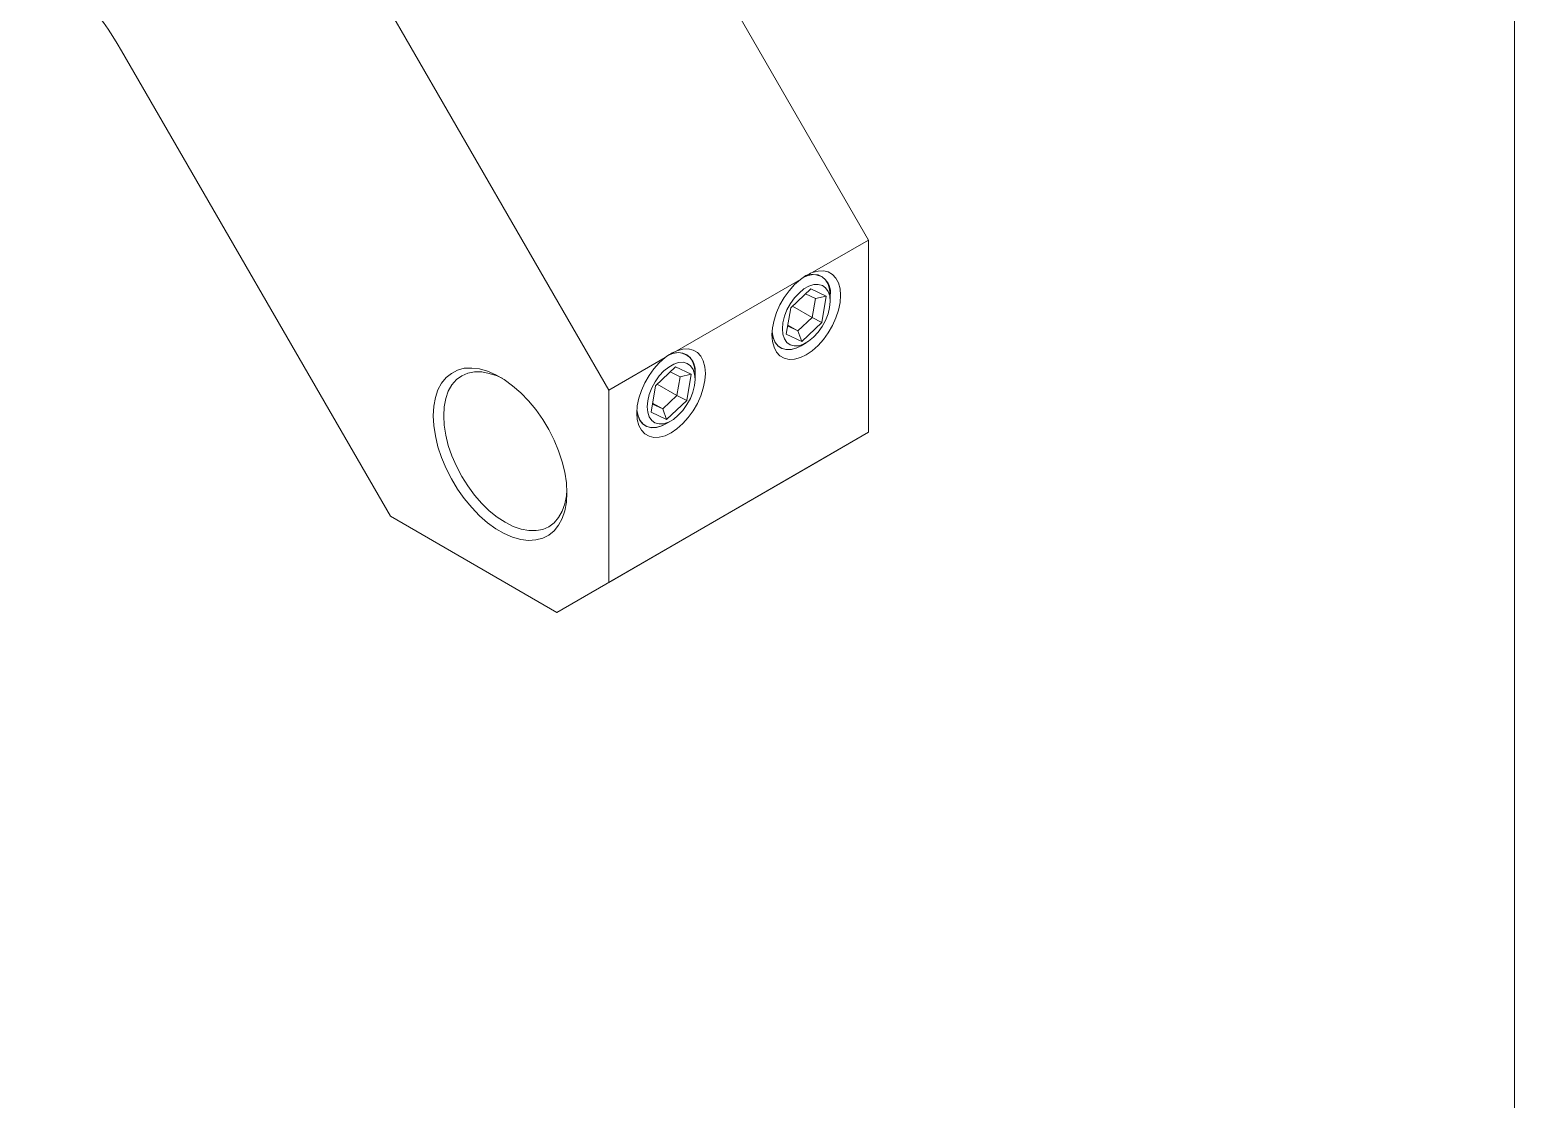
# Model space of a CAD drawing. Header units: inches. Extents: x 0.1 to 10.9, y 0 to 8.5.
# Drawn here: x 9.935 to 10.944, y 5.816 to 6.543 of the extents above; entities that cross this region are included whole.
import ezdxf

# ---------------------------------------------------------------- set-up
doc = ezdxf.new("R2010")
doc.units = ezdxf.units.IN
doc.header["$MEASUREMENT"] = 0

msp = doc.modelspace()

# ---------------------------------------------------------------- linework, layer by layer
at = {"color": 7, "linetype": 'Continuous', "lineweight": 0}
for p, q in [((10.9445, 0.0356), (10.9445, 8.4506)), ((10.3227, 6.7169), (10.5054, 6.4004)), ((10.146, 6.6148), (10.3287, 6.2984)), ((9.9975, 6.5291), (10.1802, 6.2126)), ((10.4671, 6.3783), (10.5054, 6.4004)), ((10.5054, 6.4004), (10.5054, 6.2698)), ((10.3751, 6.3252), (10.459, 6.3736)), ((10.4525, 6.3544), (10.4661, 6.3673)), ((10.4692, 6.3606), (10.4624, 6.3638)), ((10.4661, 6.3673), (10.4766, 6.3622)), ((10.467, 6.3478), (10.4692, 6.3606)), ((10.4766, 6.3622), (10.4692, 6.3606)), ((10.4766, 6.3622), (10.4736, 6.3444)), ((10.4793, 6.3588), (10.4793, 6.3629)), ((10.4494, 6.3365), (10.4525, 6.3544)), ((10.4537, 6.3555), (10.467, 6.3478)), ((10.4503, 6.342), (10.4573, 6.3386)), ((10.4504, 6.3426), (10.4573, 6.3386)), ((10.4573, 6.3386), (10.467, 6.3478)), ((10.4736, 6.3444), (10.46, 6.3315)), ((10.467, 6.3478), (10.4736, 6.3444)), ((10.46, 6.3315), (10.4494, 6.3365)), ((10.4573, 6.3386), (10.46, 6.3315)), ((10.4595, 6.3286), (10.463, 6.3306)), ((10.3287, 6.2984), (10.3671, 6.3205)), ((10.3605, 6.3013), (10.3742, 6.3142)), ((10.3773, 6.3075), (10.3705, 6.3108)), ((10.3742, 6.3142), (10.3847, 6.3092)), ((10.3874, 6.3057), (10.3874, 6.3098)), ((10.3575, 6.2835), (10.3605, 6.3013)), ((10.3617, 6.3025), (10.3751, 6.2948)), ((10.3751, 6.2948), (10.3773, 6.3075)), ((10.3847, 6.3092), (10.3773, 6.3075)), ((10.3847, 6.3092), (10.3817, 6.2913)), ((10.3287, 6.2984), (10.3287, 6.1677)), ((10.3585, 6.2895), (10.3654, 6.2856)), ((10.3654, 6.2856), (10.3751, 6.2948)), ((10.3817, 6.2913), (10.368, 6.2784)), ((10.3751, 6.2948), (10.3817, 6.2913)), ((10.368, 6.2784), (10.3575, 6.2835)), ((10.3584, 6.2889), (10.3654, 6.2856)), ((10.3654, 6.2856), (10.368, 6.2784)), ((10.3287, 6.1677), (10.5054, 6.2698)), ((10.3676, 6.2755), (10.3711, 6.2775)), ((10.5054, 6.2698), (10.4701, 6.2493)), ((10.2933, 6.1473), (10.4701, 6.2493)), ((10.1802, 6.2126), (10.2933, 6.1473)), ((10.3287, 6.1677), (10.2933, 6.1473))]:
    msp.add_line(p, q, dxfattribs=at)
at = {"color": 7, "linetype": 'Continuous', "lineweight": 0, "flags": 128}
for points in [[(10.4671, 6.3783), (10.471, 6.3793), (10.4747, 6.3795), (10.478, 6.3787), (10.4809, 6.377), (10.4832, 6.3745), (10.4849, 6.3713), (10.486, 6.3673), (10.4864, 6.3629), (10.486, 6.358), (10.4849, 6.3528), (10.4832, 6.3476), (10.4809, 6.3424), (10.478, 6.3374), (10.4747, 6.3328), (10.471, 6.3287), (10.4671, 6.3252), (10.463, 6.3224), (10.459, 6.3205), (10.455, 6.3195), (10.4514, 6.3193), (10.448, 6.3201), (10.4451, 6.3217), (10.4428, 6.3242), (10.4411, 6.3275), (10.44, 6.3314), (10.4397, 6.3359), (10.44, 6.3408), (10.4411, 6.3459), (10.4428, 6.3512), (10.4451, 6.3564), (10.448, 6.3614), (10.4514, 6.366), (10.455, 6.3701), (10.459, 6.3736)], [(10.4581, 6.3644), (10.455, 6.3611), (10.4522, 6.3572), (10.4499, 6.353), (10.4482, 6.3486), (10.4471, 6.3442), (10.4468, 6.3401), (10.4471, 6.3364), (10.4481, 6.3333), (10.4498, 6.3308), (10.4521, 6.3292), (10.4548, 6.3284), (10.4579, 6.3286), (10.4612, 6.3297), (10.4646, 6.3316), (10.4679, 6.3343), (10.4711, 6.3377), (10.4738, 6.3416), (10.4761, 6.3458), (10.4778, 6.3502), (10.4789, 6.3545), (10.4793, 6.3586), (10.479, 6.3624), (10.4779, 6.3655), (10.4762, 6.3679), (10.474, 6.3696), (10.4712, 6.3703), (10.4681, 6.3702), (10.4648, 6.3691), (10.4614, 6.3672), (10.4581, 6.3644)], [(10.4793, 6.3629), (10.4789, 6.367), (10.4779, 6.3705), (10.4761, 6.3734), (10.4738, 6.3755), (10.471, 6.3767), (10.4677, 6.377), (10.4642, 6.3763), (10.4613, 6.3752)], [(10.4595, 6.3286), (10.4562, 6.327), (10.4525, 6.326), (10.4491, 6.326), (10.4461, 6.3268), (10.4436, 6.3286), (10.4417, 6.3312), (10.4404, 6.3345), (10.4398, 6.3381)], [(10.4398, 6.3381), (10.4398, 6.3379), (10.4405, 6.334), (10.4419, 6.3308), (10.4439, 6.3283), (10.4465, 6.3267), (10.4496, 6.3259), (10.453, 6.3261), (10.4567, 6.3272), (10.4595, 6.3286)], [(10.3751, 6.3252), (10.3791, 6.3262), (10.3828, 6.3264), (10.3861, 6.3256), (10.389, 6.324), (10.3913, 6.3215), (10.393, 6.3182), (10.3941, 6.3143), (10.3944, 6.3098), (10.3941, 6.3049), (10.393, 6.2998), (10.3913, 6.2945), (10.389, 6.2893), (10.3861, 6.2843), (10.3828, 6.2797), (10.3791, 6.2756), (10.3751, 6.2721), (10.3711, 6.2694), (10.367, 6.2674), (10.3631, 6.2664), (10.3594, 6.2662), (10.3561, 6.267), (10.3532, 6.2687), (10.3509, 6.2712), (10.3492, 6.2744), (10.3481, 6.2784), (10.3478, 6.2828), (10.3481, 6.2877), (10.3492, 6.2929), (10.3509, 6.2981), (10.3532, 6.3033), (10.3561, 6.3083), (10.3594, 6.3129), (10.3631, 6.317), (10.3671, 6.3205)], [(10.3874, 6.3098), (10.387, 6.3139), (10.3859, 6.3175), (10.3842, 6.3203), (10.3819, 6.3224), (10.379, 6.3236), (10.3758, 6.3239), (10.3722, 6.3233), (10.3694, 6.3222)], [(10.3002, 6.2286), (10.2999, 6.2222), (10.2988, 6.2164), (10.2971, 6.2111), (10.2946, 6.2066), (10.2916, 6.2028), (10.2879, 6.1998), (10.2838, 6.1977), (10.2792, 6.1965), (10.2742, 6.1962), (10.2689, 6.1968), (10.2633, 6.1984), (10.2577, 6.2008), (10.252, 6.2041), (10.2463, 6.2082), (10.2408, 6.213), (10.2355, 6.2185), (10.2305, 6.2246), (10.2259, 6.2311), (10.2217, 6.238), (10.2181, 6.2452), (10.215, 6.2525), (10.2126, 6.2599), (10.2108, 6.2672), (10.2097, 6.2743), (10.2094, 6.281), (10.2097, 6.2874), (10.2108, 6.2933), (10.2126, 6.2985), (10.215, 6.3031), (10.2181, 6.3069), (10.2217, 6.3098), (10.2259, 6.312), (10.2305, 6.3132), (10.2355, 6.3134), (10.2408, 6.3128), (10.2463, 6.3113), (10.252, 6.3088), (10.2577, 6.3055), (10.2633, 6.3014), (10.2689, 6.2966), (10.2742, 6.2911), (10.2792, 6.2851), (10.2838, 6.2785), (10.2879, 6.2716), (10.2916, 6.2644), (10.2946, 6.2571), (10.2971, 6.2497), (10.2988, 6.2425), (10.2999, 6.2354), (10.3002, 6.2286)], [(10.2566, 6.3062), (10.2529, 6.308), (10.2475, 6.3098), (10.2423, 6.3108), (10.2374, 6.3108), (10.2328, 6.31), (10.2287, 6.3082), (10.2251, 6.3055), (10.2221, 6.302), (10.2196, 6.2977), (10.2179, 6.2927), (10.2168, 6.2871), (10.2165, 6.281), (10.2168, 6.2745), (10.2179, 6.2677), (10.2196, 6.2607), (10.2221, 6.2536), (10.2251, 6.2466), (10.2287, 6.2397), (10.2328, 6.2332), (10.2374, 6.227), (10.2423, 6.2214), (10.2475, 6.2164), (10.2529, 6.212), (10.2583, 6.2085), (10.2638, 6.2057), (10.2692, 6.2039), (10.2744, 6.2029), (10.2793, 6.2029), (10.2839, 6.2037), (10.288, 6.2055), (10.2916, 6.2082), (10.2946, 6.2117), (10.2971, 6.216), (10.2988, 6.221), (10.2999, 6.2266), (10.3002, 6.2307)], [(10.3662, 6.3114), (10.3631, 6.308), (10.3603, 6.3041), (10.358, 6.2999), (10.3563, 6.2955), (10.3552, 6.2912), (10.3548, 6.2871), (10.3552, 6.2833), (10.3562, 6.2802), (10.3579, 6.2777), (10.3601, 6.2761), (10.3629, 6.2754), (10.366, 6.2755), (10.3693, 6.2766), (10.3727, 6.2785), (10.376, 6.2813), (10.3791, 6.2846), (10.3819, 6.2885), (10.3842, 6.2927), (10.3859, 6.2971), (10.387, 6.3015), (10.3874, 6.3056), (10.387, 6.3093), (10.386, 6.3124), (10.3843, 6.3149), (10.3821, 6.3165), (10.3793, 6.3173), (10.3762, 6.3171), (10.3729, 6.316), (10.3695, 6.3141), (10.3662, 6.3114)], [(10.3676, 6.2755), (10.3642, 6.2739), (10.3606, 6.2729), (10.3572, 6.2729), (10.3542, 6.2738), (10.3517, 6.2755), (10.3497, 6.2781), (10.3484, 6.2814), (10.3478, 6.285)], [(10.3478, 6.285), (10.3479, 6.2848), (10.3486, 6.2809), (10.35, 6.2777), (10.352, 6.2752), (10.3546, 6.2736), (10.3577, 6.2728), (10.3611, 6.273), (10.3647, 6.2741), (10.3676, 6.2755)]]:
    msp.add_lwpolyline(points, dxfattribs=at)
at = {"color": 7, "linetype": 'Continuous', "lineweight": 0}
for centre, radius, start, end in [((9.8395, 6.442), 0.1803, 28.8556, 58.0453), ((10.4675, 6.365), 0.012, 349.8933, 121.4191), ((10.3755, 6.3119), 0.012, 349.8933, 121.4191)]:
    msp.add_arc(centre, radius, start, end, dxfattribs=at)
for points in [[(10.459, 6.3736), (10.4614, 6.3755), (10.4641, 6.3771), (10.4671, 6.3783)], [(10.3671, 6.3205), (10.3695, 6.3225), (10.3722, 6.324), (10.3751, 6.3252)]]:
    msp.add_open_spline(points, degree=3, dxfattribs=at)

doc.saveas('drawing.dxf')
